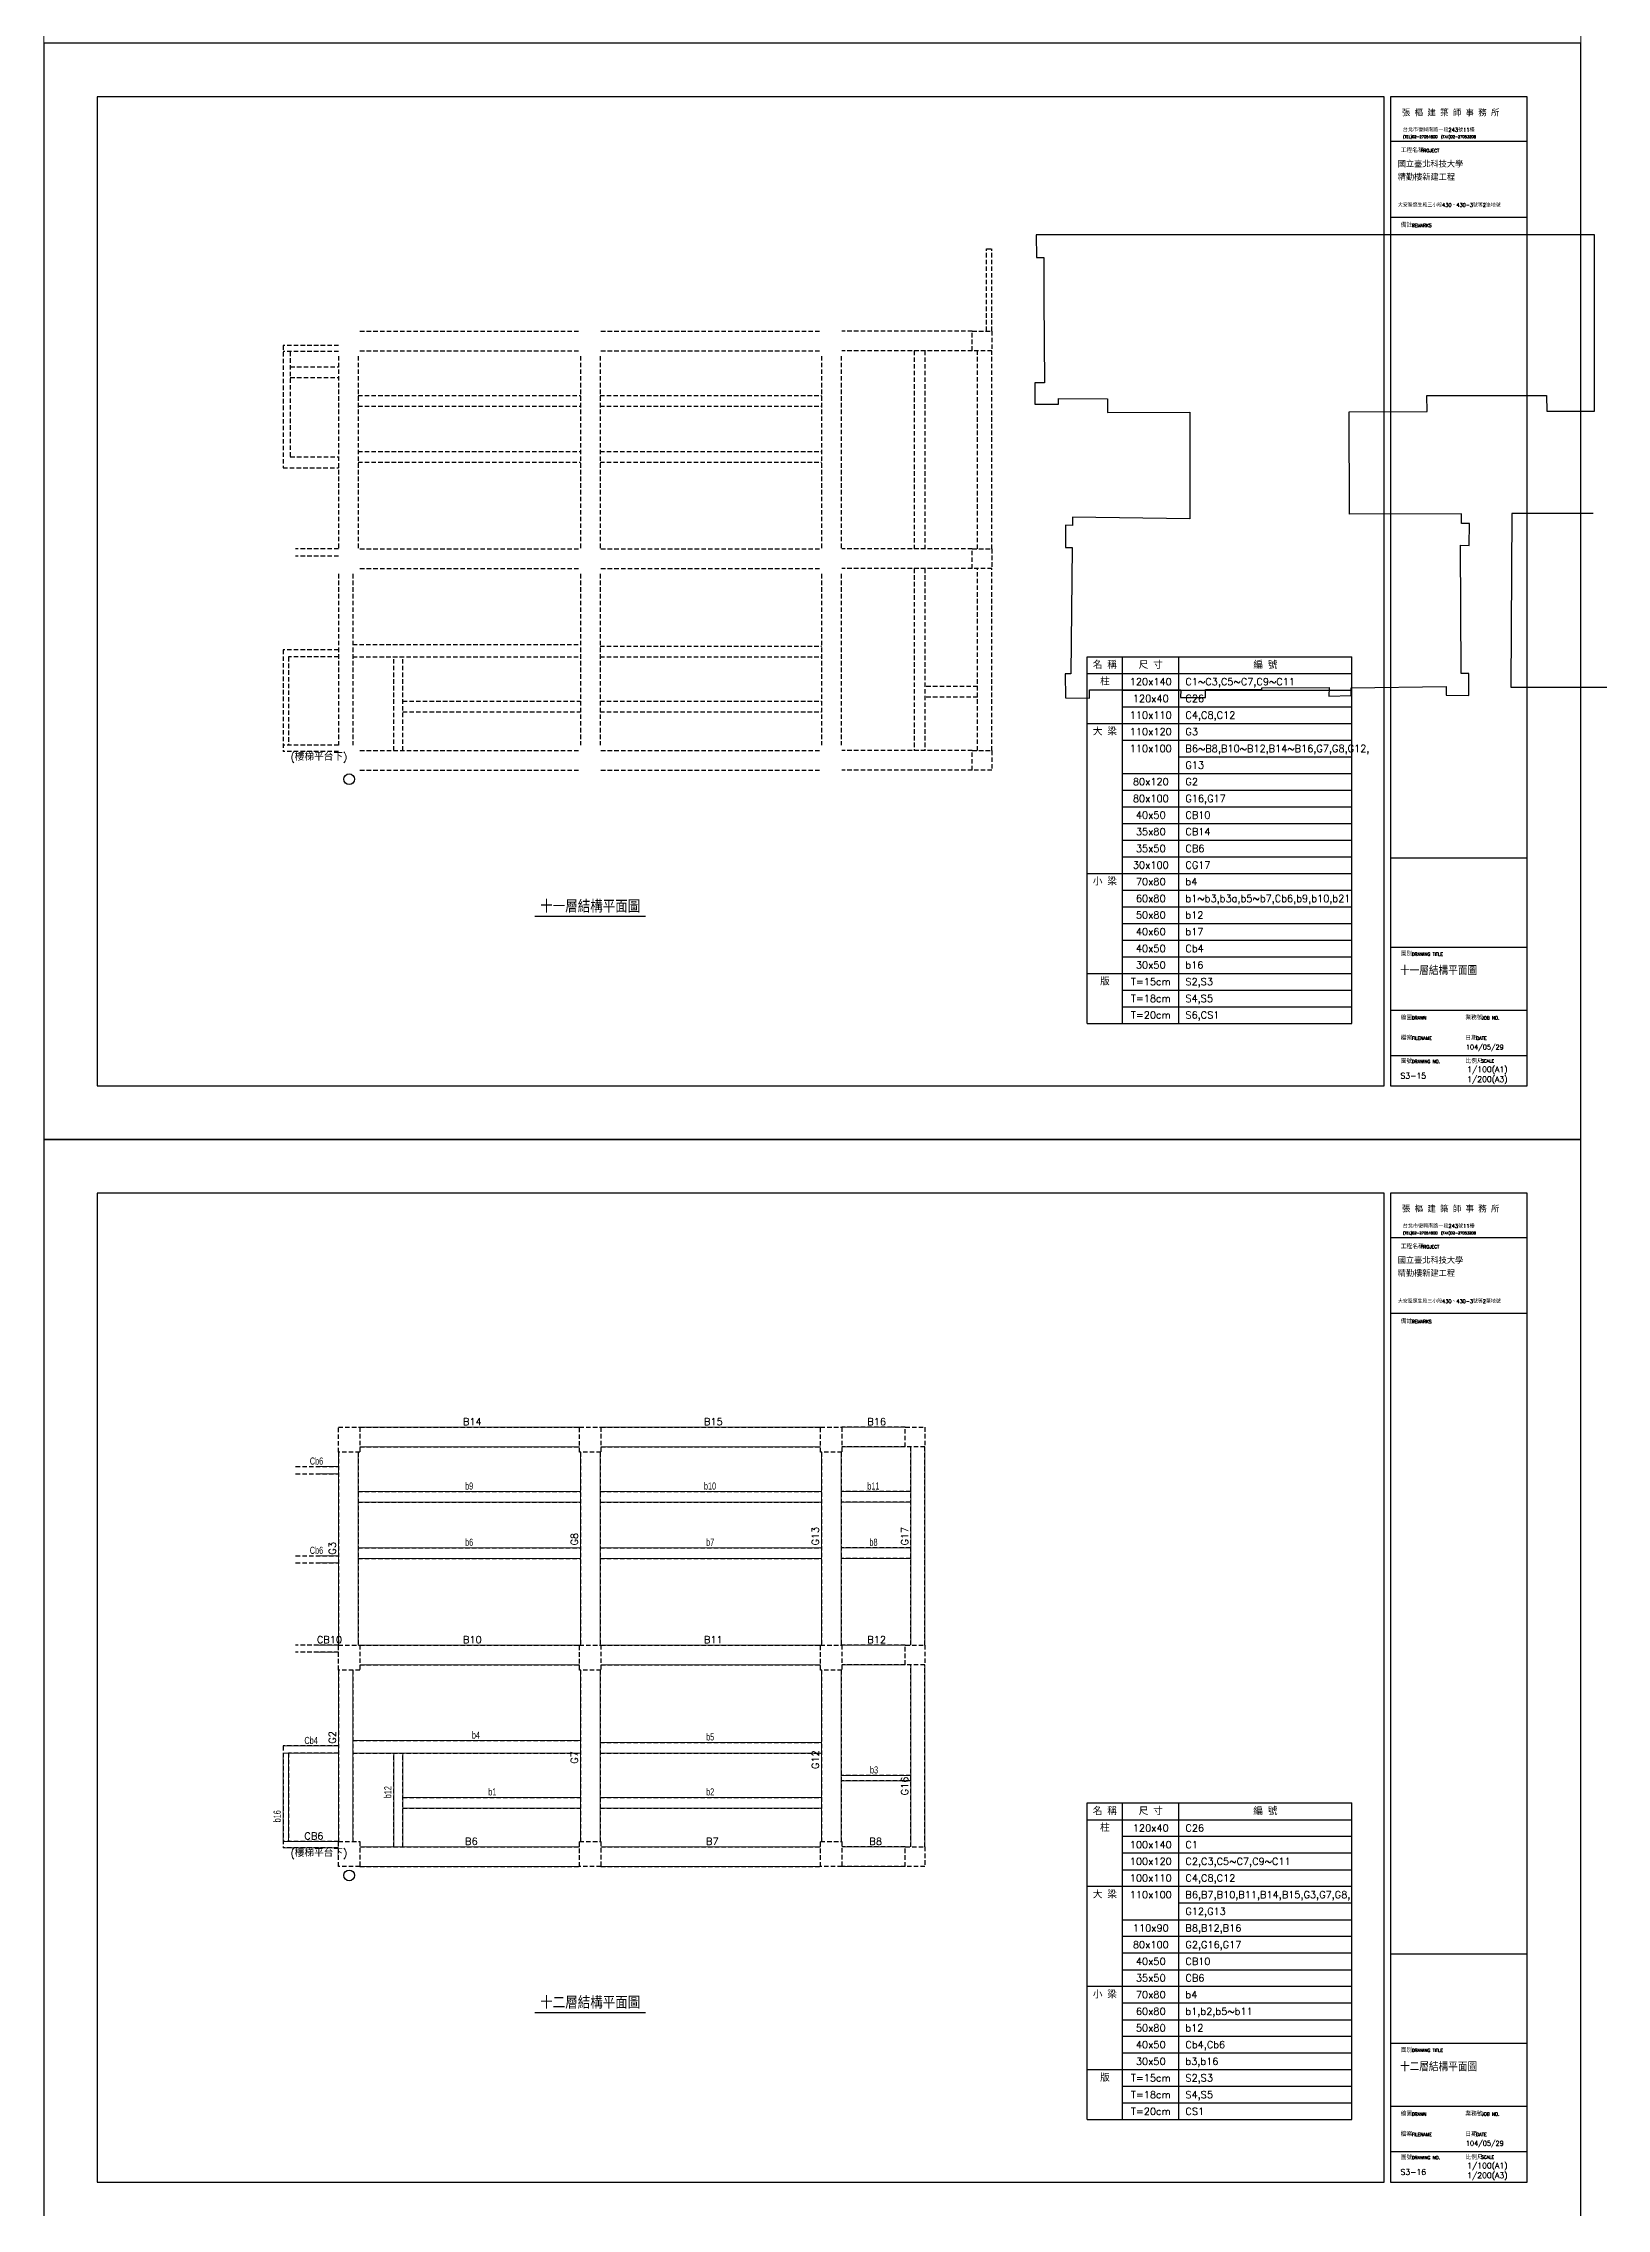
# Model space of a CAD drawing. Header units: millimetres. Extents: x -6716 to 14417, y -6142 to 137521.
# Drawn here: x -2 to 8755, y 24711 to 36840 of the extents above; entities that cross this region are included whole.
import ezdxf
from ezdxf.enums import TextEntityAlignment as Align

# ---------------------------------------------------------------- set-up
doc = ezdxf.new("R2010")
doc.units = ezdxf.units.MM
doc.header["$LTSCALE"] = 100
doc.linetypes.add('CENTER', pattern=[2, 1.25, -0.25, 0.25, -0.25])
doc.linetypes.add('HIDDEN', pattern=[0.375, 0.25, -0.125])
for name, color, linetype in [('0-BEAM01', 4, 'HIDDEN'), ('0-BEAM02', 241, 'HIDDEN'), ('0-COL0', 7, 'HIDDEN'), ('0-NOTES', 7, 'Continuous'), ('0-TEXT01', 4, 'Continuous'), ('0-TEXTN', 4, 'Continuous'), ('0-施工圖框$0$TEXT-圖框', 3, 'Continuous'), ('0-施工圖框$0$圖框', 7, 'Continuous'), ('CTEXT', 7, 'Continuous'), ('TEXT-標題', 3, 'Continuous'), ('TITLE', 7, 'Continuous')]:
    doc.layers.add(name, color=color, linetype=linetype)
for name, color, linetype, lineweight in [('RA-Beam-Edge2D', 65, 'Continuous', 15), ('RA-Beam-Name', 2, 'CENTER', 0), ('RA-Floor-Origin', 3, 'Continuous', 30), ('RA-Floor.BoundingBox', 55, 'Continuous', 20)]:
    doc.layers.add(name, color=color, linetype=linetype, lineweight=lineweight)
doc.layers.add('鄰房', color=2, linetype='Continuous', plot=False)
doc.styles.add('0-施工圖框$0$TXT', font='romans.shx', dxfattribs={"bigfont": 'chineset.shx'})
doc.styles.add('3-AUCAD', font='aucad.shx', dxfattribs={"width": 0.67, "height": 30, "bigfont": 'single.shx'})

msp = doc.modelspace()

# ---------------------------------------------------------------- linework, layer by layer
at = {"layer": '0-BEAM01'}
for p, q in [((5281, 35228), (5281, 35688)), ((5281, 35688), (5311, 35688)), ((5311, 35228), (5311, 35688)), ((1771, 35228), (3001, 35228)), ((3121, 35228), (4351, 35228)), ((5201, 35228), (4471, 35228)), ((1651, 35148), (1341, 35148)), ((1651, 35113), (1341, 35113)), ((1651, 35088), (1651, 34008)), ((1761, 35088), (1761, 34008)), ((1771, 35118), (3001, 35118)), ((3006, 35088), (3006, 34008)), ((3116, 35088), (3116, 34008)), ((3121, 35118), (4351, 35118)), ((4356, 35088), (4356, 34008)), ((4466, 35088), (4466, 34008)), ((5201, 35118), (4471, 35118)), ((5231, 34008), (5231, 35118)), ((5311, 34008), (5311, 35118)), ((1651, 34008), (1411, 34008)), ((1651, 33968), (1411, 33968)), ((1771, 34008), (3001, 34008)), ((3121, 34008), (4351, 34008)), ((5201, 34008), (4471, 34008)), ((1651, 33868), (1651, 32908)), ((1731, 33868), (1731, 32908)), ((1771, 33898), (3001, 33898)), ((3006, 33868), (3006, 32908)), ((3116, 33868), (3116, 32908)), ((3121, 33898), (4351, 33898)), ((4356, 33868), (4356, 32908)), ((4466, 33868), (4466, 32908)), ((5201, 33898), (4471, 33898)), ((5231, 32878), (5231, 33898)), ((5311, 32878), (5311, 33898)), ((1651, 32908), (1341, 32908)), ((1651, 32873), (1341, 32873)), ((1771, 32878), (3001, 32878)), ((3121, 32878), (4351, 32878)), ((5201, 32878), (4471, 32878)), ((1771, 32768), (3001, 32768)), ((3121, 32768), (4351, 32768)), ((5201, 32768), (4471, 32768)), ((1771, 29088), (3001, 29088)), ((3121, 29088), (4351, 29088)), ((4826, 29088), (4471, 29088)), ((1651, 28948), (1651, 27868)), ((1761, 28948), (1761, 27868)), ((1771, 28978), (3001, 28978)), ((3006, 28948), (3006, 27868)), ((3116, 28948), (3116, 27868)), ((3121, 28978), (4351, 28978)), ((4356, 28948), (4356, 27868)), ((4466, 28948), (4466, 27868)), ((4826, 28978), (4471, 28978)), ((4856, 27868), (4856, 28978)), ((4936, 27868), (4936, 28978)), ((1651, 27868), (1411, 27868)), ((1651, 27828), (1411, 27828)), ((1771, 27868), (3001, 27868)), ((3121, 27868), (4351, 27868)), ((4826, 27868), (4471, 27868)), ((1651, 27728), (1651, 26768)), ((1731, 27728), (1731, 26768)), ((1771, 27758), (3001, 27758)), ((3006, 27728), (3006, 26768)), ((3116, 27728), (3116, 26768)), ((3121, 27758), (4351, 27758)), ((4356, 27728), (4356, 26768)), ((4466, 27728), (4466, 26768)), ((4826, 27758), (4471, 27758)), ((4856, 26738), (4856, 27758)), ((4936, 26738), (4936, 27758)), ((1651, 26768), (1341, 26768)), ((1651, 26733), (1341, 26733)), ((1771, 26738), (3001, 26738)), ((3121, 26738), (4351, 26738)), ((4826, 26738), (4471, 26738)), ((1771, 26628), (3001, 26628)), ((3121, 26628), (4351, 26628)), ((4826, 26628), (4471, 26628))]:
    msp.add_line(p, q, dxfattribs=at)
at = {"layer": '0-BEAM02'}
for p, q in [((1341, 35148), (1341, 34463)), ((1381, 35113), (1381, 34523)), ((4876, 35118), (4876, 34008)), ((4936, 35118), (4936, 34008)), ((1381, 35028), (1651, 35028)), ((1381, 34968), (1651, 34968)), ((1761, 34868), (3006, 34868)), ((3116, 34868), (4356, 34868)), ((1761, 34808), (3006, 34808)), ((3116, 34808), (4356, 34808)), ((1341, 34463), (1651, 34463)), ((1381, 34523), (1651, 34523)), ((1761, 34553), (3006, 34553)), ((1761, 34493), (3006, 34493)), ((3116, 34553), (4356, 34553)), ((3116, 34493), (4356, 34493)), ((4876, 33898), (4876, 32878)), ((4936, 33898), (4936, 32878)), ((1651, 33443), (1341, 33443)), ((1341, 33443), (1341, 32873)), ((1371, 33403), (1371, 32908)), ((1651, 33403), (1371, 33403)), ((1731, 33473), (3006, 33473)), ((1731, 33403), (3006, 33403)), ((1961, 32878), (1961, 33403)), ((2011, 32878), (2011, 33403)), ((3116, 33463), (4356, 33463)), ((3116, 33403), (4356, 33403)), ((5231, 33238), (4936, 33238)), ((2011, 33155), (3006, 33155)), ((3116, 33155), (4356, 33155)), ((5231, 33178), (4936, 33178)), ((2011, 33095), (3006, 33095)), ((3116, 33095), (4356, 33095)), ((1411, 28868), (1651, 28868)), ((1411, 28828), (1651, 28828)), ((1761, 28728), (3006, 28728)), ((1761, 28668), (3006, 28668)), ((3116, 28728), (4356, 28728)), ((3116, 28668), (4356, 28668)), ((4856, 28728), (4466, 28728)), ((4856, 28668), (4466, 28668)), ((1761, 28413), (3006, 28413)), ((3116, 28413), (4356, 28413)), ((4856, 28413), (4466, 28413)), ((1411, 28368), (1651, 28368)), ((1411, 28328), (1651, 28328)), ((1761, 28353), (3006, 28353)), ((3116, 28353), (4356, 28353)), ((4856, 28353), (4466, 28353)), ((1651, 27303), (1341, 27303)), ((1341, 27303), (1341, 26733)), ((1731, 27333), (3006, 27333)), ((3116, 27323), (4356, 27323)), ((1371, 27263), (1371, 26768)), ((1651, 27263), (1371, 27263)), ((1731, 27263), (3006, 27263)), ((1961, 26738), (1961, 27263)), ((2011, 26738), (2011, 27263)), ((3116, 27263), (4356, 27263)), ((4856, 27138), (4466, 27138)), ((4856, 27108), (4466, 27108)), ((2011, 27015), (3006, 27015)), ((2011, 26955), (3006, 26955)), ((3116, 27015), (4356, 27015)), ((3116, 26955), (4356, 26955))]:
    msp.add_line(p, q, dxfattribs=at)
at = {"layer": '0-COL0'}
for points in [[(5201, 35118), (5201, 35228), (5311, 35228), (5311, 35118), (5201, 35118)], [(5201, 33898), (5201, 34008), (5311, 34008), (5311, 33898), (5201, 33898)], [(5201, 32768), (5201, 32878), (5311, 32878), (5311, 32768), (5201, 32768)], [(4826, 28978), (4826, 29088), (4936, 29088), (4936, 28978), (4826, 28978)], [(4826, 27758), (4826, 27868), (4936, 27868), (4936, 27758), (4826, 27758)], [(4826, 26628), (4826, 26738), (4936, 26738), (4936, 26628), (4826, 26628)]]:
    msp.add_lwpolyline(points, dxfattribs=at)
for points in [[(1771, 28948), (1651, 28948), (1651, 29088), (1771, 29088)], [(3121, 28948), (3001, 28948), (3001, 29088), (3121, 29088)], [(4471, 28948), (4351, 28948), (4351, 29088), (4471, 29088)], [(1771, 27728), (1651, 27728), (1651, 27868), (1771, 27868)], [(3121, 27728), (3001, 27728), (3001, 27868), (3121, 27868)], [(4471, 27728), (4351, 27728), (4351, 27868), (4471, 27868)], [(1771, 26628), (1651, 26628), (1651, 26768), (1771, 26768)], [(3121, 26628), (3001, 26628), (3001, 26768), (3121, 26768)], [(4471, 26628), (4351, 26628), (4351, 26768), (4471, 26768)]]:
    msp.add_lwpolyline(points, close=True, dxfattribs=at)
at = {"layer": '0-NOTES'}
for p, q in [((5844, 31350), (5844, 33404)), ((5844, 33404), (7328, 33404)), ((6043, 31350), (6043, 33404)), ((6359, 31350), (6359, 33404)), ((7328, 31350), (7328, 33404)), ((5844, 33310), (7328, 33310)), ((5844, 33030), (7328, 33030)), ((5844, 32190), (7328, 32190)), ((5844, 31630), (7328, 31630)), ((5844, 31350), (7328, 31350)), ((5844, 25210), (5844, 26984)), ((5844, 26984), (7328, 26984)), ((6043, 25210), (6043, 26984)), ((6359, 25210), (6359, 26984)), ((7328, 25210), (7328, 26984)), ((5844, 26890), (7328, 26890)), ((5844, 26517), (7328, 26517)), ((5844, 25957), (7328, 25957)), ((5844, 25490), (7328, 25490)), ((5844, 25210), (7328, 25210))]:
    msp.add_line(p, q, dxfattribs=at)
at = {"layer": '0-NOTES', "color": 3}
for p, q in [((6043, 33217), (7328, 33217)), ((6043, 33124), (7328, 33124)), ((6043, 32937), (7328, 32937)), ((6043, 32750), (7328, 32750)), ((6359, 32844), (7328, 32844)), ((6043, 32657), (7328, 32657)), ((6043, 32564), (7328, 32564)), ((6043, 32470), (7328, 32470)), ((6043, 32377), (7328, 32377)), ((6043, 32284), (7328, 32284)), ((6043, 32097), (7328, 32097)), ((6043, 32004), (7328, 32004)), ((6043, 31910), (7328, 31910)), ((6043, 31817), (7328, 31817)), ((6043, 31724), (7328, 31724)), ((6043, 31537), (7328, 31537)), ((6043, 31444), (7328, 31444)), ((6043, 26797), (7328, 26797)), ((6043, 26704), (7328, 26704)), ((6043, 26610), (7328, 26610)), ((6043, 26330), (7328, 26330)), ((6359, 26424), (7328, 26424)), ((6043, 26237), (7328, 26237)), ((6043, 26144), (7328, 26144)), ((6043, 26050), (7328, 26050)), ((6043, 25864), (7328, 25864)), ((6043, 25770), (7328, 25770)), ((6043, 25677), (7328, 25677)), ((6043, 25584), (7328, 25584)), ((6043, 25397), (7328, 25397)), ((6043, 25304), (7328, 25304))]:
    msp.add_line(p, q, dxfattribs=at)
at = {"layer": '0-施工圖框$0$圖框', "color": 1}
for p, q in [((8310, 36540), (7544, 36540)), ((7544, 36540), (7544, 32276)), ((8310, 32276), (8310, 36540)), ((8310, 36290), (7544, 36290)), ((8310, 35865), (7544, 35865)), ((7544, 32276), (7544, 31000)), ((8310, 32276), (7544, 32276)), ((8310, 31000), (8310, 32276)), ((8310, 31776), (7544, 31776)), ((8310, 31423), (7544, 31423)), ((8310, 31169), (7544, 31169)), ((7544, 31000), (8310, 31000)), ((8310, 30400), (7544, 30400)), ((7544, 30400), (7544, 26136)), ((8310, 26136), (8310, 30400)), ((8310, 30150), (7544, 30150)), ((8310, 29725), (7544, 29725)), ((7544, 26136), (7544, 24860)), ((8310, 26136), (7544, 26136)), ((8310, 24860), (8310, 26136)), ((8310, 25636), (7544, 25636)), ((8310, 25283), (7544, 25283)), ((8310, 25029), (7544, 25029)), ((7544, 24860), (8310, 24860))]:
    msp.add_line(p, q, dxfattribs=at)
at = {"layer": 'Defpoints'}
for points in [[(0, 30700), (8610, 30700), (8610, 36840), (0, 36840)], [(300, 31000), (7508, 31000), (7508, 36540), (300, 36540)], [(0, 24560), (8610, 24560), (8610, 30700), (0, 30700)], [(300, 24860), (7508, 24860), (7508, 30400), (300, 30400)]]:
    msp.add_lwpolyline(points, close=True, dxfattribs=at)
at = {"layer": 'RA-Beam-Edge2D'}
for p, q in [((1771, 29088), (3001, 29088)), ((3121, 29088), (4351, 29088)), ((4471, 29088), (4826, 29088)), ((1531, 28868), (1651, 28868)), ((1651, 27868), (1651, 28948)), ((1761, 27868), (1761, 28948)), ((1771, 28978), (3001, 28978)), ((3006, 27868), (3006, 28948)), ((3116, 27868), (3116, 28948)), ((3121, 28978), (4351, 28978)), ((4356, 27868), (4356, 28948)), ((4466, 27868), (4466, 28948)), ((4471, 28978), (4826, 28978)), ((4856, 27868), (4856, 28978)), ((4936, 27868), (4936, 28978)), ((1531, 28828), (1651, 28828)), ((1761, 28728), (3006, 28728)), ((1761, 28668), (3006, 28668)), ((3116, 28728), (4356, 28728)), ((3116, 28668), (4356, 28668)), ((4466, 28728), (4856, 28728)), ((4466, 28668), (4856, 28668)), ((1761, 28413), (3006, 28413)), ((3116, 28413), (4356, 28413)), ((4466, 28413), (4856, 28413)), ((1531, 28368), (1651, 28368)), ((1531, 28328), (1651, 28328)), ((1761, 28353), (3006, 28353)), ((3116, 28353), (4356, 28353)), ((4466, 28353), (4856, 28353)), ((1531, 27868), (1651, 27868)), ((1531, 27828), (1651, 27828)), ((1771, 27868), (3001, 27868)), ((3121, 27868), (4351, 27868)), ((4471, 27868), (4826, 27868)), ((1651, 26768), (1651, 27728)), ((1731, 26768), (1731, 27728)), ((1771, 27758), (3001, 27758)), ((3006, 26768), (3006, 27728)), ((3116, 26768), (3116, 27728)), ((3121, 27758), (4351, 27758)), ((4356, 26768), (4356, 27728)), ((4466, 26768), (4466, 27728)), ((4471, 27758), (4826, 27758)), ((4856, 26738), (4856, 27758)), ((4936, 26738), (4936, 27758)), ((1341, 27303), (1651, 27303)), ((1731, 27333), (3006, 27333)), ((3116, 27323), (4356, 27323)), ((1341, 26768), (1341, 27263)), ((1341, 27263), (1651, 27263)), ((1371, 26768), (1371, 27263)), ((1731, 27263), (3006, 27263)), ((1961, 26738), (1961, 27263)), ((2011, 26738), (2011, 27263)), ((3116, 27263), (4356, 27263)), ((4466, 27138), (4856, 27138)), ((4466, 27108), (4856, 27108)), ((2011, 27015), (3006, 27015)), ((2011, 26955), (3006, 26955)), ((3116, 27015), (4356, 27015)), ((3116, 26955), (4356, 26955)), ((1341, 26768), (1651, 26768)), ((1341, 26733), (1651, 26733)), ((1771, 26738), (3001, 26738)), ((3121, 26738), (4351, 26738)), ((4471, 26738), (4826, 26738)), ((1771, 26628), (3001, 26628)), ((3121, 26628), (4351, 26628)), ((4471, 26628), (4826, 26628))]:
    msp.add_line(p, q, dxfattribs=at)
at = {"layer": 'RA-Floor-Origin'}
for centre in [(1711, 32718), (1711, 26578)]:
    msp.add_circle(centre, 30, dxfattribs=at)
at = {"layer": 'RA-Floor.BoundingBox', "const_width": 5}
for points in [[(0, 42980), (8610, 42980), (8610, 36840), (0, 36840)], [(0, 36840), (8610, 36840), (8610, 30700), (0, 30700)], [(0, 30700), (8610, 30700), (8610, 24560), (0, 24560)]]:
    msp.add_lwpolyline(points, close=True, dxfattribs=at)
at = {"layer": 'TITLE', "color": 1}
for p, q in [((2751, 31951), (3370, 31951)), ((2751, 25811), (3370, 25811))]:
    msp.add_line(p, q, dxfattribs=at)
at = {"layer": '鄰房', "color": 8}
for p, q in [((5559, 35767), (5560, 35640)), ((8687, 35767), (5559, 35767)), ((8687, 34779), (8687, 35767)), ((5560, 35640), (5602, 35640)), ((5602, 35640), (5601, 35405)), ((5601, 35405), (5606, 34938)), ((5552, 34939), (5551, 34819)), ((5606, 34938), (5552, 34939)), ((5551, 34819), (5684, 34818)), ((5684, 34818), (5684, 34851)), ((5684, 34851), (5958, 34849)), ((5958, 34849), (5958, 34773)), ((7749, 34778), (7748, 34868)), ((7748, 34868), (8418, 34867)), ((8418, 34867), (8419, 34779)), ((5958, 34773), (6419, 34774)), ((6419, 34774), (6419, 34177)), ((7312, 34776), (7749, 34778)), ((7314, 34203), (7312, 34776)), ((8419, 34779), (8687, 34779)), ((7941, 34205), (7314, 34203)), ((7941, 34151), (7941, 34205)), ((8223, 34206), (8218, 33234)), ((8679, 34207), (8223, 34206)), ((5762, 34140), (5723, 34141)), ((5723, 34141), (5723, 34016)), ((6419, 34177), (5762, 34186)), ((5762, 34186), (5762, 34140)), ((7987, 34151), (7941, 34151)), ((7985, 34028), (7987, 34151)), ((5723, 34016), (5761, 34016)), ((5761, 34016), (5754, 33308)), ((7940, 33310), (7936, 34029)), ((7936, 34029), (7985, 34028)), ((5754, 33308), (5722, 33308)), ((5722, 33308), (5723, 33174)), ((7324, 33229), (7855, 33237)), ((7855, 33237), (7856, 33188)), ((7983, 33310), (7940, 33310)), ((7982, 33187), (7983, 33310)), ((8218, 33234), (8755, 33233)), ((5723, 33174), (5857, 33172)), ((5857, 33172), (5857, 33219)), ((5857, 33219), (6369, 33219)), ((6369, 33219), (6368, 33175)), ((6368, 33175), (6508, 33175)), ((6508, 33175), (6508, 33220)), ((6508, 33220), (6823, 33220)), ((6823, 33229), (7201, 33232)), ((6823, 33220), (6823, 33229)), ((7201, 33232), (7199, 33184)), ((7199, 33184), (7324, 33187)), ((7324, 33187), (7324, 33229)), ((7856, 33188), (7982, 33187))]:
    msp.add_line(p, q, dxfattribs=at)

# ---------------------------------------------------------------- texts
at = {"layer": '0-TEXT01', "style": '0-施工圖框$0$TXT'}
for p in [(1382, 32823), (1382, 26683)]:
    msp.add_text('(樓梯平台下)', height=40, dxfattribs=at).set_placement(p)
at = {"layer": '0-TEXTN', "style": '0-施工圖框$0$TXT'}
for s, p in [('名 稱', (5944, 33357)), ('尺 寸', (6201, 33357)), ('編 號', (6843, 33357)), ('柱', (5944, 33264)), ('120x140', (6201, 33264)), ('120x40', (6201, 33170)), ('大 梁', (5944, 32984)), ('110x110', (6201, 33077)), ('110x120', (6201, 32984)), ('110x100', (6201, 32890)), ('80x120', (6201, 32704)), ('80x100', (6201, 32610)), ('40x50', (6201, 32517)), ('35x80', (6201, 32424)), ('35x50', (6201, 32330)), ('小 梁', (5944, 32144)), ('30x100', (6201, 32237)), ('70x80', (6201, 32144)), ('60x80', (6201, 32050)), ('50x80', (6201, 31957)), ('40x60', (6201, 31864)), ('40x50', (6201, 31770)), ('30x50', (6201, 31677)), ('版', (5944, 31584)), ('T=15cm', (6201, 31584)), ('T=18cm', (6201, 31490)), ('T=20cm', (6201, 31397)), ('名 稱', (5944, 26937)), ('尺 寸', (6201, 26937)), ('編 號', (6843, 26937)), ('柱', (5944, 26844)), ('120x40', (6201, 26844)), ('100x140', (6201, 26750)), ('100x120', (6201, 26657)), ('100x110', (6201, 26564)), ('大 梁', (5944, 26470)), ('110x100', (6201, 26470)), ('80x100', (6201, 26190)), ('110x90', (6201, 26284)), ('40x50', (6201, 26097)), ('35x50', (6201, 26004)), ('小 梁', (5944, 25910)), ('70x80', (6201, 25910)), ('60x80', (6201, 25817)), ('50x80', (6201, 25724)), ('40x50', (6201, 25630)), ('30x50', (6201, 25537)), ('版', (5944, 25444)), ('T=15cm', (6201, 25444)), ('T=18cm', (6201, 25350)), ('T=20cm', (6201, 25257))]:
    msp.add_text(s, height=40, dxfattribs=at).set_placement(p, align=Align.MIDDLE_CENTER)
for s, p in [('C1~C3,C5~C7,C9~C11', (6395, 33244)), ('C26', (6395, 33150)), ('C4,C8,C12', (6395, 33057)), ('G3', (6395, 32964)), ('B6~B8,B10~B12,B14~B16,G7,G8,G12,', (6395, 32870)), ('G13', (6395, 32777)), ('G2', (6395, 32684)), ('G16,G17', (6395, 32590)), ('CB10', (6395, 32497)), ('CB14', (6395, 32404)), ('CB6', (6395, 32310)), ('CG17', (6395, 32217)), ('b4', (6395, 32124)), ('b1~b3,b3a,b5~b7,Cb6,b9,b10,b21', (6395, 32030)), ('b12', (6395, 31937)), ('Cb4', (6395, 31750)), ('b17', (6395, 31844)), ('b16', (6395, 31657)), ('S2,S3', (6395, 31564)), ('S4,S5', (6395, 31470)), ('S6,CS1', (6395, 31377)), ('C26', (6395, 26824)), ('C1', (6395, 26730)), ('C2,C3,C5~C7,C9~C11', (6395, 26637)), ('C4,C8,C12', (6395, 26544)), ('B6,B7,B10,B11,B14,B15,G3,G7,G8,', (6395, 26450)), ('G12,G13', (6395, 26357)), ('G2,G16,G17', (6395, 26170)), ('B8,B12,B16', (6395, 26264)), ('CB10', (6395, 26077)), ('CB6', (6395, 25984)), ('b4', (6395, 25890)), ('b1,b2,b5~b11', (6395, 25797)), ('b12', (6395, 25704)), ('Cb4,Cb6', (6395, 25610)), ('b3,b16', (6395, 25517)), ('S2,S3', (6395, 25424)), ('S4,S5', (6395, 25330)), ('CS1', (6395, 25237))]:
    msp.add_text(s, height=40, dxfattribs=at).set_placement(p)
at = {"layer": '0-施工圖框$0$TEXT-圖框', "color": 3, "style": '0-施工圖框$0$TXT'}
for p in [(7966, 31204), (7966, 25064)]:
    msp.add_text('104/05/29', height=26.9, dxfattribs=at).set_placement(p)
at = {"layer": '0-施工圖框$0$圖框', "color": 4, "style": '0-施工圖框$0$TXT'}
for s, height, p in [('張 樞 建 築 師 事 務 所', 35, (7608, 36432)), ('台北市復興南路一段243號11樓', 21, (7613, 36345)), ('(TEL)02-27051800  (FAX)02-27053208', 14.7, (7614, 36309)), ('工程名稱', 24, (7601, 36229)), ('PROJECT', 18, (7712, 36230)), ('備註', 24, (7601, 35810)), ('REMARKS', 18, (7663, 35811)), ('圖別', 24, (7601, 31728)), ('DRAWING TITLE', 18, (7663, 31729)), ('繪圖', 24, (7601, 31371)), ('DRAWN', 18, (7663, 31372)), ('業務號', 24, (7963, 31371)), ('JOB NO.', 18, (8054, 31372)), ('檔案', 24, (7601, 31257)), ('FILENAME', 18, (7663, 31258)), ('日期', 24, (7963, 31257)), ('DATE', 18, (8025, 31258)), ('圖號', 24, (7601, 31127)), ('DRAWING NO.', 18, (7663, 31128)), ('比例尺', 24, (7964, 31127)), ('SCALE', 18, (8051, 31131)), ('張 樞 建 築 師 事 務 所', 35, (7608, 30292)), ('台北市復興南路一段243號11樓', 21, (7613, 30205)), ('工程名稱', 24, (7601, 30089)), ('(TEL)02-27051800  (FAX)02-27053208', 14.7, (7614, 30169)), ('PROJECT', 18, (7712, 30090)), ('備註', 24, (7601, 29670)), ('REMARKS', 18, (7663, 29671)), ('圖別', 24, (7601, 25588)), ('DRAWING TITLE', 18, (7663, 25589)), ('繪圖', 24, (7601, 25231)), ('DRAWN', 18, (7663, 25232)), ('業務號', 24, (7963, 25231)), ('JOB NO.', 18, (8054, 25232)), ('檔案', 24, (7601, 25117)), ('FILENAME', 18, (7663, 25118)), ('日期', 24, (7963, 25117)), ('DATE', 18, (8025, 25118)), ('圖號', 24, (7601, 24987)), ('DRAWING NO.', 18, (7663, 24988)), ('比例尺', 24, (7964, 24987)), ('SCALE', 18, (8051, 24991))]:
    msp.add_text(s, height=height, dxfattribs=at).set_placement(p)
at = {"layer": '0-施工圖框$0$圖框', "color": 3, "style": '0-施工圖框$0$TXT'}
for s, height, p in [('國立臺北科技大學', 34, (7584, 36145)), ('精勤樓新建工程', 34, (7584, 36072)), ('大安區懷生段三小段430、430-3號等2筆地號', 20.41, (7585, 35924)), ('精勤樓新建工程', 34, (7584, 29932)), ('國立臺北科技大學', 34, (7584, 30005)), ('大安區懷生段三小段430、430-3號等2筆地號', 20.41, (7585, 29784))]:
    msp.add_text(s, height=height, dxfattribs=at).set_placement(p)
at = {"layer": 'CTEXT', "style": '0-施工圖框$0$TXT'}
for s, p in [('十一層結構平面圖', (3061, 31971)), ('十二層結構平面圖', (3061, 25831))]:
    msp.add_text(s, height=70, dxfattribs=at).set_placement(p, align=Align.CENTER)
at = {"layer": 'RA-Beam-Name', "style": '0-施工圖框$0$TXT'}
for s, p in [('B14', (2348, 29099)), ('B15', (3698, 29099)), ('B16', (4613, 29099)), ('CB10', (1530, 27879)), ('B10', (2348, 27879)), ('B11', (3698, 27879)), ('B12', (4613, 27879)), ('CB6', (1460, 26779)), ('B6', (2360, 26749)), ('B7', (3710, 26749)), ('B8', (4625, 26749))]:
    msp.add_text(s, height=40, dxfattribs=at).set_placement(p)
at = {"layer": 'RA-Beam-Name', "style": '3-AUCAD', "width": 0.67}
for s, p in [('Cb6', (1490, 28879)), ('b9', (2360, 28739)), ('b10', (3698, 28739)), ('b11', (4613, 28739)), ('Cb6', (1490, 28379)), ('b6', (2360, 28424)), ('b7', (3710, 28424)), ('b8', (4625, 28424)), ('Cb4', (1460, 27314)), ('b4', (2398, 27344)), ('b5', (3710, 27334)), ('b3', (4628, 27149)), ('b1', (2490, 27026)), ('b2', (3710, 27026))]:
    msp.add_text(s, height=40, dxfattribs=at).set_placement(p)
at = {"layer": 'RA-Beam-Name', "style": '0-施工圖框$0$TXT'}
for s, p in [('G13', (4342, 28426)), ('G17', (4842, 28426)), ('G3', (1637, 28375)), ('G8', (2992, 28426)), ('G2', (1637, 27316)), ('G7', (2992, 27203)), ('G12', (4342, 27174)), ('G16', (4842, 27027))]:
    msp.add_text(s, height=40, rotation=90, dxfattribs=at).set_placement(p)
at = {"layer": 'RA-Beam-Name', "style": '3-AUCAD', "width": 0.67}
for s, p in [('b12', (1947, 27010)), ('b16', (1327, 26875))]:
    msp.add_text(s, height=40, rotation=90, dxfattribs=at).set_placement(p)
at = {"layer": 'TEXT-標題', "ltscale": 200, "style": '0-施工圖框$0$TXT'}
for s, height, p in [('十一層結構平面圖', 45, (7597, 31622)), ('S3-15', 31.5, (7600, 31041)), ('1/100(A1)', 31.5, (7973, 31077)), ('1/200(A3)', 31.5, (7973, 31022)), ('十二層結構平面圖', 45, (7597, 25482)), ('S3-16', 31.5, (7600, 24901)), ('1/100(A1)', 31.5, (7973, 24937)), ('1/200(A3)', 31.5, (7973, 24882))]:
    msp.add_text(s, height=height, dxfattribs=at).set_placement(p)

doc.saveas('drawing.dxf')
